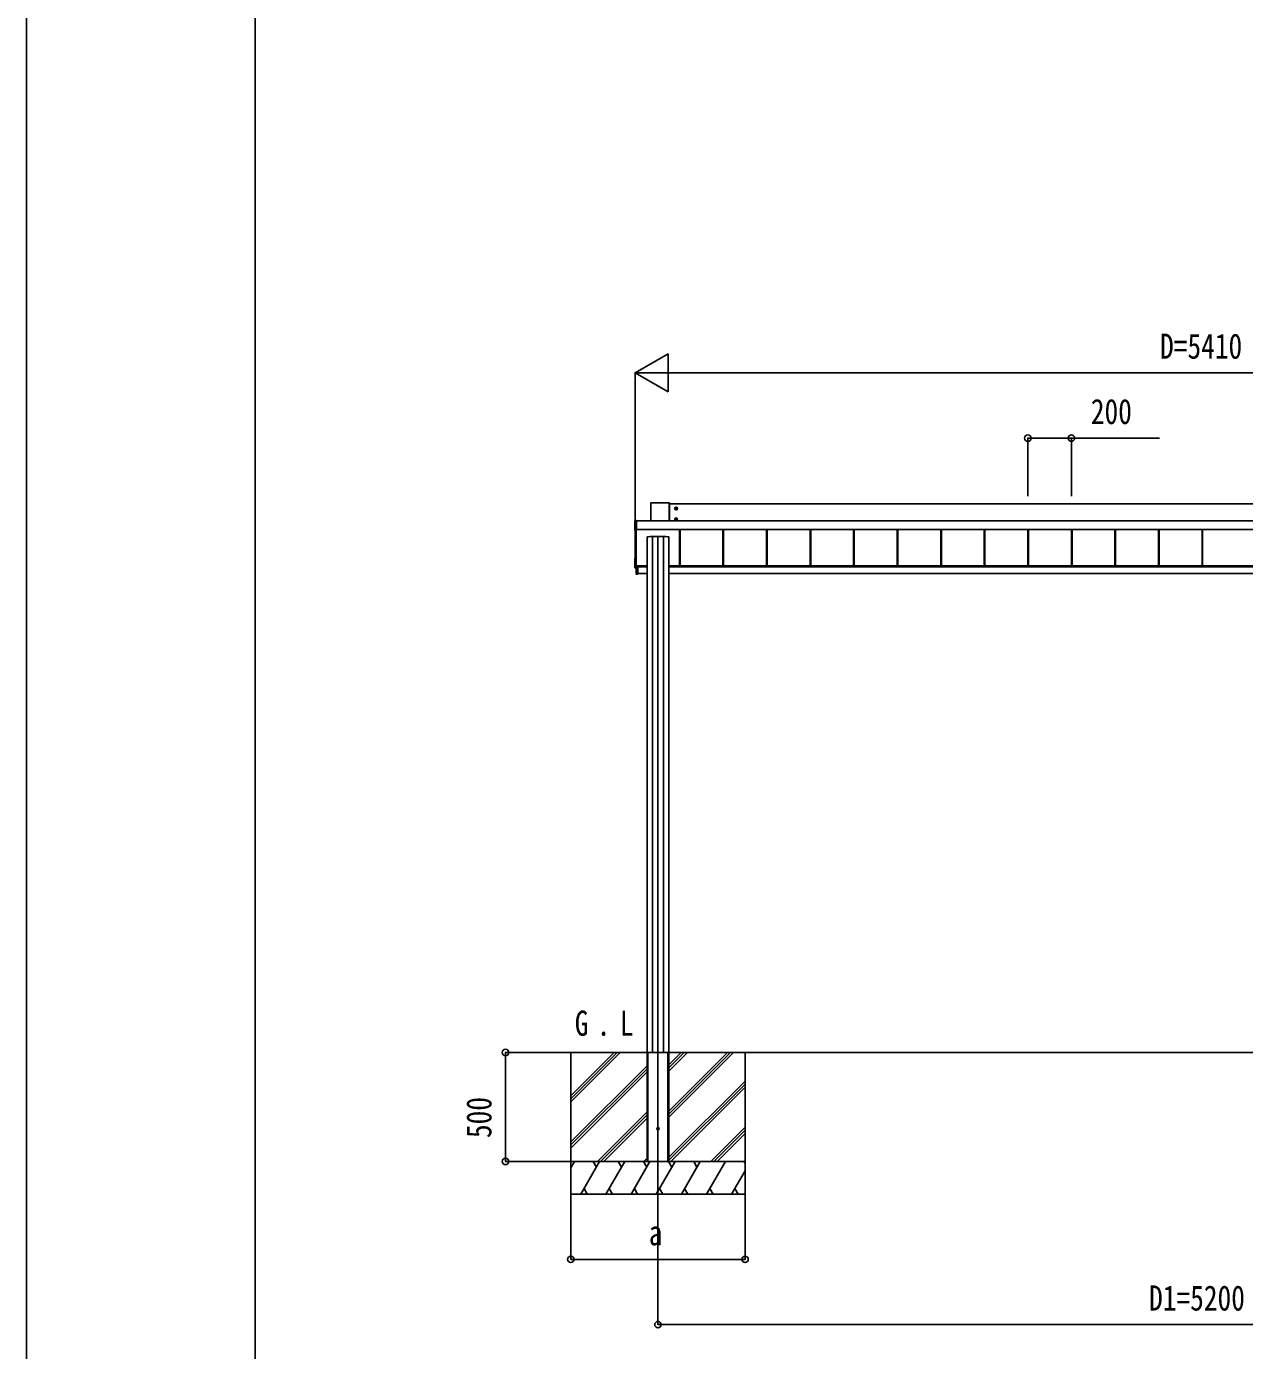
# Model space of a CAD drawing. Units: millimetres, scale not verified. Extents: x -14718 to 14718, y -10397 to 10401.
# Drawn here: x -14718 to -9124, y -6080 to 2 of the extents above; entities that cross this region are included whole.
import ezdxf
from ezdxf.enums import TextEntityAlignment as Align

# ---------------------------------------------------------------- set-up
doc = ezdxf.new("R2010")
doc.units = ezdxf.units.MM
doc.header["$LTSCALE"] = 50
for name, color, linetype in [('0-2_USER1', 3, 'Continuous'), ('0-4_YKK_12', 2, 'Continuous'), ('0-5_YKK_A1', 4, 'Continuous'), ('0-6_YKK_D', 6, 'Continuous'), ('0-7_YKK_ZWAK', 7, 'Continuous')]:
    doc.layers.add(name, color=color, linetype=linetype)
doc.styles.add('ＭＳ ゴシック', font='')
doc.styles.get('ＭＳ ゴシック').set_extended_font_data('MS Gothic')

msp = doc.modelspace()

# ---------------------------------------------------------------- linework, layer by layer
at = {"layer": '0-4_YKK_12'}
msp.add_line((-11817.43, -5214.1), (-11817.43, -2338.4), dxfattribs=at)
at = {"layer": '0-5_YKK_A1'}
for p, q in [((-11850.43, -2186.75), (-11850.43, -2268.91)), ((-11850.09, -2186.89), (-11850.43, -2186.75)), ((-11850.09, -2268.91), (-11850.09, -2186.89)), ((-11764.93, -2186.25), (-11849.93, -2186.25)), ((-11849.93, -2186.25), (-11849.59, -2186.39)), ((-11849.59, -2186.39), (-11849.59, -2186.88)), ((-11849.59, -2186.88), (-11849.59, -2268.91)), ((-11765.27, -2186.88), (-11849.59, -2186.88)), ((-11765.27, -2186.39), (-11764.93, -2186.25)), ((-11765.27, -2268.91), (-11765.27, -2186.88)), ((-11764.43, -2186.75), (-11764.77, -2186.89)), ((-11764.77, -2186.89), (-11764.77, -2268.91)), ((-11764.43, -2268.91), (-11764.43, -2186.75)), ((-6670.43, -2190.47), (-11764.43, -2190.47)), ((-11741.68, -2212.21), (-11727.18, -2212.21)), ((-11736.71, -2211.45), (-11737.43, -2211.45)), ((-11734.43, -2219.46), (-11734.43, -2204.96)), ((-11732.15, -2212.97), (-11731.43, -2212.97)), ((-11923.93, -2310.11), (-11923.93, -2268.13)), ((-11923.47, -2268.33), (-11923.93, -2268.13)), ((-11923.93, -2310.11), (-11923.47, -2309.39)), ((-11923.47, -2309.39), (-11923.47, -2268.33)), ((-11923.43, -2267.63), (-11917.73, -2267.63)), ((-11923.43, -2267.63), (-11922.97, -2267.83)), ((-11922.97, -2309.88), (-11923.43, -2310.61)), ((-11917.73, -2310.61), (-11923.43, -2310.61)), ((-11922.97, -2268.31), (-11922.97, -2309.37)), ((-11915.93, -2268.31), (-11922.97, -2268.31)), ((-11922.43, -2310.61), (-11922.43, -2483.03)), ((-11917.73, -2267.67), (-11917.73, -2267.63)), ((-11917.73, -2310.61), (-11917.73, -2310.49)), ((-11917.43, -2310.44), (-11917.43, -2483.08)), ((-11915.93, -2267.68), (-11917.13, -2267.68)), ((-11917.13, -2267.68), (-11917.13, -2267.68)), ((-11915.93, -2267.68), (-11917.13, -2267.68)), ((-11917.13, -2310.43), (-11915.93, -2310.43)), ((-11917.13, -2310.43), (-11917.13, -2310.43)), ((-11917.13, -2310.43), (-11915.93, -2310.43)), ((-11915.93, -2267.83), (-11915.93, -2267.68)), ((-11915.93, -2267.68), (-11915.93, -2267.68)), ((-11915.93, -2267.83), (-11915.93, -2268.31)), ((-11915.93, -2268.31), (-11915.93, -2309.37)), ((-6518.93, -2268.91), (-11915.93, -2268.91)), ((-6518.93, -2269.39), (-11915.93, -2269.39)), ((-6518.93, -2308.36), (-11915.93, -2308.36)), ((-6518.93, -2308.88), (-11915.93, -2308.88)), ((-11915.93, -2309.02), (-6518.93, -2309.02)), ((-6518.93, -2309.02), (-11915.93, -2309.02)), ((-11915.93, -2309.37), (-11915.93, -2309.88)), ((-11915.93, -2309.88), (-11915.93, -2310.43)), ((-11915.93, -2310.43), (-11915.93, -2310.43)), ((-11741.68, -2262.18), (-11727.18, -2262.18)), ((-11736.71, -2261.42), (-11737.43, -2261.42)), ((-11734.43, -2269.43), (-11734.43, -2254.93)), ((-11732.15, -2262.94), (-11731.43, -2262.94)), ((-11718.93, -2309.02), (-11718.93, -2475.25)), ((-11716.33, -2309.02), (-11716.33, -2475.25)), ((-11715.93, -2309.02), (-11715.93, -2475.25)), ((-11518.93, -2309.02), (-11518.93, -2475.25)), ((-11516.33, -2309.02), (-11516.33, -2475.25)), ((-11515.93, -2309.02), (-11515.93, -2475.25)), ((-11318.93, -2309.02), (-11318.93, -2475.25)), ((-11316.33, -2309.02), (-11316.33, -2475.25)), ((-11315.93, -2309.02), (-11315.93, -2475.25)), ((-11118.93, -2309.02), (-11118.93, -2475.25)), ((-11116.33, -2309.02), (-11116.33, -2475.25)), ((-11115.93, -2309.02), (-11115.93, -2475.25)), ((-10918.93, -2309.02), (-10918.93, -2475.25)), ((-10916.33, -2309.02), (-10916.33, -2475.25)), ((-10915.93, -2309.02), (-10915.93, -2475.25)), ((-10718.93, -2309.02), (-10718.93, -2475.25)), ((-10716.33, -2309.02), (-10716.33, -2475.25)), ((-10715.93, -2309.02), (-10715.93, -2475.25)), ((-10518.93, -2309.02), (-10518.93, -2475.25)), ((-10516.33, -2309.02), (-10516.33, -2475.25)), ((-10515.93, -2309.02), (-10515.93, -2475.25)), ((-10318.93, -2309.02), (-10318.93, -2475.25)), ((-10316.33, -2309.02), (-10316.33, -2475.25)), ((-10315.93, -2309.02), (-10315.93, -2475.25)), ((-10118.93, -2309.02), (-10118.93, -2475.25)), ((-10116.33, -2309.02), (-10116.33, -2475.25)), ((-10115.93, -2309.02), (-10115.93, -2475.25)), ((-9918.93, -2309.02), (-9918.93, -2475.25)), ((-9916.33, -2309.02), (-9916.33, -2475.25)), ((-9915.93, -2309.02), (-9915.93, -2475.25)), ((-9718.93, -2309.02), (-9718.93, -2475.25)), ((-9716.33, -2309.02), (-9716.33, -2475.25)), ((-9715.93, -2309.02), (-9715.93, -2475.25)), ((-9518.93, -2309.02), (-9518.93, -2475.25)), ((-9516.33, -2309.02), (-9516.33, -2475.25)), ((-9515.93, -2309.02), (-9515.93, -2475.25)), ((-9318.93, -2309.02), (-9318.93, -2475.25)), ((-9316.33, -2309.02), (-9316.33, -2475.25)), ((-9315.93, -2309.02), (-9315.93, -2475.25)), ((-11867.43, -2342.96), (-11867.43, -4711.6)), ((-11842.24, -2341.22), (-11842.24, -4711.6)), ((-11792.62, -2341.22), (-11792.62, -4711.6)), ((-11767.43, -2342.96), (-11767.43, -4711.6)), ((-11923.43, -2443.01), (-11923.43, -2484.07)), ((-11923.43, -2484.31), (-11923.43, -2484.07)), ((-11922.96, -2442.51), (-11922.43, -2442.48)), ((-11922.96, -2484.56), (-11917.25, -2484.91)), ((-11922.96, -2484.56), (-11922.96, -2484.81)), ((-11922.96, -2484.81), (-11916.93, -2485.19)), ((-11922.96, -2484.81), (-11922.96, -2484.81)), ((-11922.96, -2484.81), (-11916.93, -2485.19)), ((-11921.93, -2483.58), (-11917.93, -2483.58)), ((-11917.25, -2484.95), (-11917.25, -2484.91)), ((-11913.93, -2474.86), (-11917.13, -2474.86)), ((-11916.93, -2476.81), (-11916.93, -2474.86)), ((-11916.93, -2480.39), (-11916.93, -2476.81)), ((-11916.65, -2476.81), (-11916.93, -2476.81)), ((-11916.93, -2513.48), (-11916.93, -2480.39)), ((-11916.65, -2480.39), (-11916.93, -2480.39)), ((-11916.65, -2474.86), (-11916.65, -2476.81)), ((-11916.65, -2480.39), (-11916.65, -2513.48)), ((-11916.63, -2480.09), (-11916.63, -2477.11)), ((-11916.63, -2480.09), (-11916.63, -2480.09)), ((-11910.43, -2480.38), (-11916.63, -2480.39)), ((-11916.62, -2480.09), (-11916.62, -2480.09)), ((-11916.15, -2477.31), (-11916.43, -2477.31)), ((-11916.15, -2479.89), (-11916.43, -2479.89)), ((-11916.15, -2477.31), (-11916.15, -2479.89)), ((-11916.15, -2479.89), (-11910.43, -2479.88)), ((-11915.43, -2475.6), (-11915.43, -2474.86)), ((-11915.43, -2475.6), (-11910.43, -2475.58)), ((-11867.43, -2475.25), (-11914.43, -2475.25)), ((-11914.43, -2475.25), (-11914.43, -2475.54)), ((-11914.43, -2475.54), (-11914.43, -2475.59)), ((-11913.93, -2475.25), (-11913.93, -2474.86)), ((-11910.43, -2479.88), (-11910.43, -2475.58)), ((-11867.43, -2477.25), (-11910.43, -2477.25)), ((-11910.43, -2479.88), (-11910.43, -2480.08)), ((-11867.43, -2480.12), (-11910.43, -2480.12)), ((-11910.43, -2480.38), (-11910.43, -2513.86)), ((-6667.43, -2475.25), (-11767.43, -2475.25)), ((-6667.43, -2477.25), (-11767.43, -2477.25)), ((-6667.43, -2480.12), (-11767.43, -2480.12)), ((-11916.93, -2513.48), (-11916.65, -2513.48)), ((-11916.65, -2513.48), (-11910.43, -2513.86)), ((-11910.43, -2514.16), (-11916.65, -2513.78)), ((-11868.28, -2511.6), (-11910.43, -2511.6)), ((-11910.43, -2513.86), (-11910.43, -2514.16)), ((-11868.43, -2513.78), (-11868.3, -2511.6)), ((-11868.28, -2511.6), (-11867.8, -2511.6)), ((-11867.93, -2514.1), (-11868.13, -2514.1)), ((-11867.8, -2511.6), (-11867.93, -2513.78)), ((-11867.43, -2514.1), (-11867.93, -2514.1)), ((-11867.43, -2511.6), (-11867.8, -2511.6)), ((-11767.06, -2511.6), (-11767.43, -2511.6)), ((-11767.43, -2513.78), (-11766.93, -2513.78)), ((-11766.93, -2514.1), (-11767.43, -2514.1)), ((-11767.06, -2511.6), (-11766.58, -2511.6)), ((-11766.93, -2513.78), (-11767.06, -2511.6)), ((-11766.93, -2514.1), (-11766.93, -2513.78)), ((-11766.73, -2514.1), (-11766.93, -2514.1)), ((-6668.28, -2511.6), (-11766.58, -2511.6)), ((-11766.56, -2511.6), (-11766.43, -2513.78)), ((-11867.43, -4711.6), (-12317.43, -4711.6)), ((-12217.43, -4711.6), (-12217.43, -5361.6)), ((-12217.43, -4938.23), (-11990.8, -4711.6)), ((-12217.43, -4909.95), (-12019.08, -4711.6)), ((-12217.43, -4924.09), (-12005, -4711.66)), ((-11867.43, -4711.6), (-11867.43, -5211.6)), ((-11867.43, -4711.6), (-11867.13, -4711.6)), ((-11867.43, -4711.6), (-11867.43, -5211.6)), ((-11867.13, -4711.6), (-11767.73, -4711.6)), ((-11864.93, -4711.6), (-11864.93, -5211.6)), ((-11863.43, -4711.6), (-11863.43, -5211.6)), ((-11771.43, -4711.6), (-11771.43, -5211.6)), ((-11769.93, -4711.6), (-11769.93, -5211.6)), ((-11767.43, -4711.6), (-11767.43, -5211.6)), ((-11767.43, -4711.6), (-11767.43, -5211.6)), ((-6117.43, -4711.6), (-11767.43, -4711.6)), ((-11767.43, -4796.6), (-11682.43, -4711.6)), ((-11767.43, -4782.46), (-11696.57, -4711.6)), ((-11767.43, -4768.31), (-11710.72, -4711.6)), ((-11767.43, -5008.73), (-11470.34, -4711.64)), ((-11767.43, -4994.59), (-11484.48, -4711.64)), ((-11767.43, -4980.44), (-11498.62, -4711.64)), ((-11417.43, -4711.6), (-11417.43, -5361.6)), ((-12217.43, -5122.08), (-11867.43, -4772.08)), ((-12217.43, -5136.22), (-11867.43, -4786.22)), ((-12217.43, -5150.36), (-11867.43, -4800.36)), ((-11767.43, -5192.57), (-11417.43, -4842.58)), ((-11767.43, -5206.72), (-11417.43, -4856.72)), ((-11758.17, -5211.6), (-11417.43, -4870.86)), ((-12094.82, -5211.6), (-11867.43, -4984.21)), ((-12080.68, -5211.6), (-11867.43, -4998.35)), ((-12066.54, -5211.6), (-11867.43, -5012.49)), ((-11574.32, -5211.6), (-11417.43, -5054.71)), ((-11560.18, -5211.6), (-11417.43, -5068.85)), ((-11546.04, -5211.6), (-11417.43, -5082.99)), ((-11417.43, -5211.6), (-12217.43, -5211.6)), ((-12217.43, -5240.54), (-12200.72, -5211.6)), ((-11417.43, -5211.6), (-12217.43, -5211.6)), ((-12171.85, -5361.6), (-12085.25, -5211.6)), ((-12100.25, -5237.58), (-12115.25, -5211.6)), ((-12056.38, -5361.6), (-11969.78, -5211.6)), ((-11984.78, -5237.58), (-11999.78, -5211.6)), ((-11940.91, -5361.6), (-11854.31, -5211.6)), ((-11869.31, -5237.58), (-11884.31, -5211.6)), ((-11882.69, -5211.6), (-11867.43, -5196.34)), ((-11867.43, -5211.6), (-11767.43, -5211.6)), ((-11825.44, -5361.6), (-11738.84, -5211.6)), ((-11753.84, -5237.58), (-11768.84, -5211.6)), ((-11709.97, -5361.6), (-11623.37, -5211.6)), ((-11638.37, -5237.58), (-11653.37, -5211.6)), ((-11594.5, -5361.6), (-11507.9, -5211.6)), ((-11417.43, -5220.26), (-11422.43, -5211.6)), ((-12215.72, -5237.58), (-12217.43, -5234.62)), ((-11479.03, -5361.6), (-11417.43, -5254.9)), ((-12156.86, -5335.62), (-12141.86, -5361.6)), ((-12041.39, -5335.62), (-12026.39, -5361.6)), ((-11925.92, -5335.62), (-11910.92, -5361.6)), ((-11810.44, -5335.62), (-11795.44, -5361.6)), ((-11694.98, -5335.62), (-11679.98, -5361.6)), ((-11579.5, -5335.62), (-11564.51, -5361.6)), ((-11464.03, -5335.62), (-11449.04, -5361.6)), ((-12217.43, -5361.6), (-11417.43, -5361.6))]:
    msp.add_line(p, q, dxfattribs=at)
for points in [[(-11849.59, -2186.39), (-11765.27, -2186.39), (-11765.27, -2186.88)], [(-11737.43, -2211.45), (-11737.43, -2212.97), (-11736.71, -2212.97)], [(-11733.67, -2209.93), (-11733.67, -2209.21), (-11735.19, -2209.21), (-11735.19, -2209.93)], [(-11735.19, -2214.49), (-11735.19, -2215.21), (-11733.67, -2215.21), (-11733.67, -2214.49)], [(-11731.43, -2212.97), (-11731.43, -2211.45), (-11732.15, -2211.45)], [(-11922.97, -2268.31), (-11922.97, -2267.83), (-11915.93, -2267.83)], [(-11915.93, -2309.88), (-11922.97, -2309.88), (-11922.97, -2309.37), (-11915.93, -2309.37)], [(-11917.63, -2267.68), (-11917.67, -2267.67), (-11917.73, -2267.67)], [(-11737.43, -2261.42), (-11737.43, -2262.94), (-11736.71, -2262.94)], [(-11733.67, -2259.9), (-11733.67, -2259.18), (-11735.19, -2259.18), (-11735.19, -2259.9)], [(-11735.19, -2264.46), (-11735.19, -2265.18), (-11733.67, -2265.18), (-11733.67, -2264.46)], [(-11731.43, -2262.94), (-11731.43, -2261.42), (-11732.15, -2261.42)], [(-11922.43, -2483.03), (-11922.43, -2483.6), (-11916.93, -2483.93)], [(-11916.62, -2480.09), (-11916.63, -2480.09), (-11916.63, -2480.09)], [(-11916.61, -2480.09), (-11910.43, -2480.08), (-11910.43, -2480.38)], [(-11916.43, -2479.91), (-11916.43, -2479.89), (-11916.43, -2477.31)], [(-11867.93, -2514.1), (-11867.93, -2513.78), (-11867.43, -2513.78)], [(-11867.13, -4711.6), (-11767.73, -4711.6), (-11767.43, -4711.6)]]:
    msp.add_lwpolyline(points, dxfattribs=at)
for points in [[(-11734.43, -2206.44), (-11739.43, -2209.32), (-11739.43, -2215.1), (-11734.43, -2217.98), (-11729.43, -2215.1), (-11729.43, -2209.32)], [(-11734.43, -2256.4), (-11739.43, -2259.29), (-11739.43, -2265.07), (-11734.43, -2267.95), (-11729.43, -2265.07), (-11729.43, -2259.29)]]:
    msp.add_lwpolyline(points, close=True, dxfattribs=at)
for centre, radius in [((-11734.43, -2212.21), 6.25), ((-11734.43, -2212.21), 5), ((-11734.43, -2262.18), 6.25), ((-11734.43, -2262.18), 5), ((-11817.43, -5061.6), 5)]:
    msp.add_circle(centre, radius, dxfattribs=at)
for centre, radius, start, end in [((-11849.59, -2186.89), 0.5, 90.15046, 179.81463), ((-11849.71, -2190.99), 4.12, 88.40447, 95.35624), ((-11765.27, -2186.89), 0.5, 0.18537, 89.84954), ((-11765.15, -2190.99), 4.12, 84.64376, 91.59553), ((-11734.43, -2212.21), 5.58, 153.74848, 206.25152), ((-11734.43, -2212.21), 5.58, 93.74848, 146.25152), ((-11734.43, -2212.21), 5.58, 213.74848, 266.25152), ((-11736.71, -2209.93), 1.52, 270, 0), ((-11736.71, -2214.49), 1.52, 0, 90), ((-11734.43, -2212.21), 5.58, 33.74848, 86.25152), ((-11734.43, -2212.21), 5.58, 273.74848, 326.25152), ((-11732.15, -2209.93), 1.52, 180, 270), ((-11732.15, -2214.49), 1.52, 90, 180), ((-11734.43, -2212.21), 5.58, 333.74848, 26.25152), ((-11922.97, -2268.33), 0.5, 90.15046, 179.81463), ((-11923.09, -2272.43), 4.12, 88.40447, 95.35624), ((-11923.09, -2313.49), 4.12, 88.40447, 95.35624), ((-11922.97, -2309.38), 0.502, 180.349, 269.68592), ((-11917.73, -2310.19), 0.301, 269.99262, 297.9043), ((-11917.55, -2265.93), 1.74, 265.66516, 269.50049), ((-11917.22, -2313.14), 2.71, 88.10375, 98.40666), ((-11734.43, -2262.18), 5.58, 153.74848, 206.25152), ((-11734.43, -2262.18), 5.58, 93.74848, 146.25152), ((-11734.43, -2262.18), 5.58, 213.74848, 266.25152), ((-11736.71, -2259.9), 1.52, 270, 0), ((-11736.71, -2264.46), 1.52, 0, 90), ((-11734.43, -2262.18), 5.58, 33.74848, 86.25152), ((-11734.43, -2262.18), 5.58, 273.74848, 326.25152), ((-11732.15, -2259.9), 1.52, 180, 270), ((-11732.15, -2264.46), 1.52, 90, 180), ((-11734.43, -2262.18), 5.58, 333.74848, 26.25152), ((-11922.93, -2443.01), 0.5, 93.48119, 179.98396), ((-11922.93, -2484.06), 0.5, 180.01604, 266.51881), ((-11922.93, -2484.31), 0.5, 180, 266.3803), ((-11922.93, -2484.31), 0.5, 180.01604, 266.51881), ((-11921.93, -2483.08), 0.5, 180.01746, 270.01745), ((-11917.93, -2483.08), 0.5, 269.98255, 359.98254), ((-11917.13, -2474.56), 0.3, 180.01748, 270.01745), ((-11917.23, -2484.61), 0.3, 266.48405, 359.9811), ((-11917.23, -2484.66), 0.3, 266.48405, 359.9811), ((-11916.63, -2476.81), 0.3, 180.01746, 270.01745), ((-11916.63, -2480.39), 0.3, 90.12237, 180), ((-11915.3, -2476.88), 1.35, 177.08798, 189.90325), ((-11915.43, -2480.31), 1.22, 169.53624, 183.72385), ((-11915.42, -2480.27), 1.21, 171.62247, 185.82998), ((-11915.38, -2480.32), 1.25, 169.72631, 183.54265), ((-11916.61, -2480.39), 0.3, 90.22184, 92.22662), ((-11916.61, -2480.23), 0.141, 90.0241, 94.22537), ((-11916.22, -2481.88), 1.98, 88.04873, 96.20074), ((-11916.63, -2513.48), 0.3, 180, 266.5), ((-11915.42, -2513.63), 1.24, 173.06854, 186.93146), ((-11868.13, -2513.8), 0.3, 176.5, 270), ((-11766.73, -2513.8), 0.3, 270, 3.5)]:
    msp.add_arc(centre, radius, start, end, dxfattribs=at)
for centre, major_axis, ratio, start_param, end_param in [((-11849.93, -2186.75), (0.382, -0.325), 0.996231, 2.2770247, 3.8440941), ((-11764.93, -2186.75), (0.382, 0.325), 0.996231, 5.5806839, 7.1477533), ((-11923.43, -2268.13), (0.382, -0.325), 0.996231, 2.2770247, 3.8440941), ((-11923.43, -2310.11), (0.382, 0.325), 0.996231, 2.4390913, 4.0061606), ((-11917.13, -2267.67), (0.6, 0), 0.026226, 3.1415927, 3.8726279), ((-11917.13, -2310.49), (0.6, 0), 0.096025, 1.5707963, 3.1415927), ((-11917.73, -2310.31), (0, 0.3), 0.998743, 3.1415927, 4.2299164), ((-11917.13, -2267.67), (0.6, 0), 0.026226, 3.8726279, 4.712389), ((-11817.43, -2342.96), (50, 0), 0.04, 6.2831853, 9.424778), ((-11916.65, -2484.99), (0.6, -0.037), 0.034769, 3.1437205, 4.2258199), ((-11916.65, -2477.31), (0.301, 0.4), 0.997782, 5.3593221, 6.9301184), ((-11916.65, -2479.89), (0.301, 0.4), 0.997782, 3.7885257, 3.8252324), ((-11916.63, -2477.31), (0.108, 0.169), 0.994155, 5.2849907, 6.855787), ((-11916.63, -2479.89), (-0.145, 0.15), 0.921201, 2.3686772, 3.9027669), ((-11916.63, -2479.89), (0.482, -0.007), 0.414889, 4.7553012, 6.2893908), ((-11916.13, -2479.89), (0.001, 0.2), 0.09157, 1.5714198, 1.6062613), ((-11867.93, -2513.8), (0.5, -0.018), 0.036539, 1.5736281, 3.1406975), ((-11766.93, -2513.8), (0.5, 0.018), 0.036539, 0.0008951, 1.5679645)]:
    msp.add_ellipse(centre, major_axis=major_axis, ratio=ratio, start_param=start_param, end_param=end_param, dxfattribs=at)
at = {"layer": '0-6_YKK_D'}
for p, q in [((-11922.43, -1588.84), (-11770.88, -1501.34)), ((-11770.88, -1676.34), (-11770.88, -1501.34)), ((-11922.43, -2309.61), (-11922.43, -1587.84)), ((-11922.43, -1588.84), (-11770.88, -1676.34)), ((-11922.43, -1588.84), (-11619.32, -1588.84)), ((-11747.43, -1588.84), (-6687.43, -1588.84)), ((-10118.93, -2155.31), (-10118.93, -1887.84)), ((-9918.93, -2155.31), (-9918.93, -1887.84)), ((-12318.43, -4711.6), (-12518.43, -4711.6)), ((-12517.43, -4711.6), (-12517.43, -5211.6)), ((-12218.43, -5211.6), (-12518.43, -5211.6)), ((-11817.43, -5215.1), (-11817.43, -5962.6)), ((-12217.43, -5362.6), (-12217.43, -5662.6)), ((-11417.43, -5362.6), (-11417.43, -5662.6)), ((-12217.43, -5661.6), (-11417.43, -5661.6)), ((-11817.43, -5961.6), (-6617.43, -5961.6))]:
    msp.add_line(p, q, dxfattribs=at)
msp.add_lwpolyline([(-10118.93, -1888.84), (-9918.93, -1888.84), (-9513.83, -1888.84)], dxfattribs=at)
for centre in [(-10118.93, -1888.84), (-9918.93, -1888.84), (-12517.43, -4711.6), (-12517.43, -5211.6), (-12217.43, -5661.6), (-11417.43, -5661.6), (-11817.43, -5961.6)]:
    msp.add_circle(centre, 14.88, dxfattribs=at)
at = {"layer": '0-7_YKK_ZWAK'}
msp.add_line((-13667.43, -8831.6), (-13667.43, 9718.4), dxfattribs=at)
msp.add_lwpolyline([(-14717.5, -10389.1), (14717.5, -10389.1), (14717.5, 10400.9), (-14717.5, 10400.9)], close=True, dxfattribs=at)

# ---------------------------------------------------------------- texts
at = {"layer": '0-2_USER1', "style": 'ＭＳ ゴシック', "width": 0.8}
for s, p in [('G', (-12199.5, -4669.1)), ('L', (-11992.63, -4669.1)), ('.', (-12098.7, -4669.1))]:
    msp.add_text(s, height=115.5, dxfattribs=at).set_placement(p, align=Align.BOTTOM_LEFT)
at = {"layer": '0-6_YKK_D', "style": 'ＭＳ ゴシック', "width": 0.8}
for s, p in [('D=5410', (-9511.43, -1558.84)), ('200', (-9829.43, -1858.84)), ('a', (-11859.43, -5631.6)), ('D1=5200', (-9561.83, -5931.6))]:
    msp.add_text(s, height=115.5, dxfattribs=at).set_placement(p, align=Align.BOTTOM_LEFT)
msp.add_text('500', height=115.5, rotation=90, dxfattribs=at).set_placement((-12547.43, -5104.4), align=Align.BOTTOM_LEFT)

doc.saveas('drawing.dxf')
